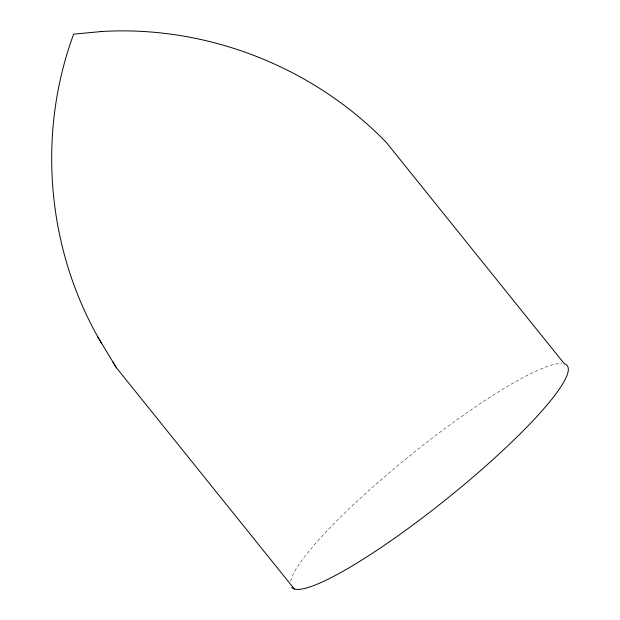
<?xml version="1.0" encoding="UTF-8"?>
<svg xmlns="http://www.w3.org/2000/svg" width="620" height="620" viewBox="0 0 620 620"><rect width="100%" height="100%" fill="white"/><g stroke="black" fill="none" stroke-linecap="round" stroke-linejoin="round"><path stroke-width="0.46" stroke-dasharray="3.1 2.33" d="M290.664 581.281A176.824 28.388 -38.8 0 1 411.703 454.22A176.824 28.388 -38.8 0 1 561.604 363.436"/><path stroke-width="0.93" d="M100.417 31.636L102.192 31.465C207.235 25.35 313.495 67.038 386.554 142.716L564.409 363.863A176.824 28.388 -38.8 0 1 455.398 491.861A176.824 28.388 -38.8 0 1 291.788 587.489M102.192 31.465L73.656 34.147C36.51 134.602 46.926 251.061 101.517 343.216M97.743 336.954L116.483 367.854L294.337 589M112.623 361.452L116.483 367.854"/></g></svg>
